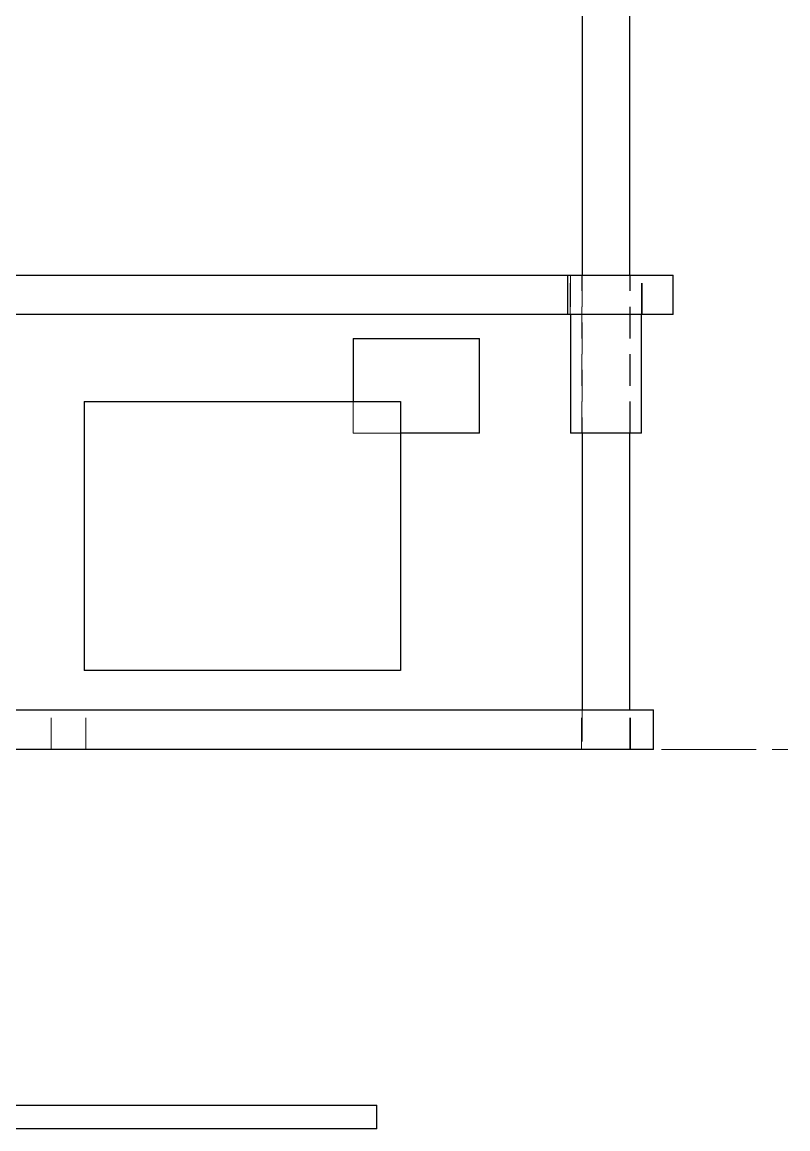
# Model space of a CAD drawing. Header units: millimetres. Extents: x 7 to 631, y -50 to 413.
# Drawn here: x 177.6 to 226, y 86 to 156 of the extents above; entities that cross this region are included whole.
import ezdxf

# ---------------------------------------------------------------- set-up
doc = ezdxf.new("R2010")
doc.units = ezdxf.units.MM
doc.linetypes.add('CENTER_STD', pattern=[9, 6, -1, 1, -1])
doc.linetypes.add('DASHED_STD', pattern=[3, 2, -1])
for name, color, linetype, lineweight in [('CENTER', 7, 'CENTER_STD', 13), ('HIDDEN', 7, 'DASHED_STD', 13), ('VISIBLE', 7, 'Continuous', 30)]:
    doc.layers.add(name, color=color, linetype=linetype, lineweight=lineweight)

msp = doc.modelspace()

# ---------------------------------------------------------------- linework, layer by layer
at = {"layer": 'CENTER'}
msp.add_line((74, 110), (226, 110), dxfattribs=at)
at = {"layer": 'HIDDEN'}
for points in [[(212.089085, 140), (165.612495, 140)], [(218.75, 140), (218.69886, 140), (218.54668, 140), (218.29711, 140), (217.95617, 140), (217.53205, 140), (217.03497, 140), (216.47688, 140), (215.87122, 140), (215.23256, 140), (214.576275, 140), (213.91815, 140), (213.27403, 140), (212.65941, 140), (212.089085, 140)], [(212.089085, 140), (212.089085, 137.5)], [(212.225, 140), (212.28204, 140), (212.450295, 140), (212.721335, 140), (213.08156, 140), (213.512915, 140), (213.993765, 140), (214.5, 140), (215.006235, 140), (215.487085, 140), (215.91844, 140), (216.278665, 140), (216.549705, 140), (216.71796, 140), (216.775, 140)], [(216.775, 140), (216.71796, 140), (216.549705, 140), (216.278665, 140), (215.91844, 140), (215.487085, 140), (215.006235, 140), (214.5, 140), (213.993765, 140), (213.512915, 140), (213.08156, 140), (212.721335, 140), (212.450295, 140), (212.28204, 140), (212.225, 140)], [(212.225, 137.5), (212.225, 140)], [(212.25, 140), (212.30641, 140), (212.47282, 140), (212.74088, 140), (213.09715, 140), (213.52376, 140), (213.99933, 140), (214.5, 140), (215.00067, 140), (215.47624, 140), (215.90285, 140), (216.25912, 140), (216.52718, 140), (216.69359, 140), (216.75, 140)], [(216.75, 140), (216.69359, 140), (216.52718, 140), (216.25912, 140), (215.90285, 140), (215.47624, 140), (215.00067, 140), (214.5, 140), (213.99933, 140), (213.52376, 140), (213.09715, 140), (212.74088, 140), (212.47282, 140), (212.30641, 140), (212.25, 140)], [(212.25, 140), (212.25, 137.5)], [(212.975, 130), (212.975, 140)], [(212.975, 140), (213.013235, 140), (213.12602, 140), (213.307705, 140), (213.54918, 140), (213.838325, 140), (214.160655, 140), (214.5, 140), (214.839345, 140), (215.161675, 140), (215.45082, 140), (215.692295, 140), (215.87398, 140), (215.986765, 140), (216.025, 140)], [(216.025, 140), (215.986765, 140), (215.87398, 140), (215.692295, 140), (215.45082, 140), (215.161675, 140), (214.839345, 140), (214.5, 140), (214.160655, 140), (213.838325, 140), (213.54918, 140), (213.307705, 140), (213.12602, 140), (213.013235, 140), (212.975, 140)], [(213, 140), (213, 130)], [(216, 130), (216, 140)], [(216.025, 130), (216.025, 140)], [(216.75, 137.5), (216.75, 140)], [(216.775, 137.5), (216.775, 140)], [(165.612495, 137.5), (212.089085, 137.5)], [(212.089085, 137.5), (212.65941, 137.5), (213.27403, 137.5), (213.91815, 137.5), (214.576275, 137.5), (215.23256, 137.5), (215.87122, 137.5), (216.47688, 137.5), (217.03497, 137.5), (217.53205, 137.5), (217.95617, 137.5), (218.29711, 137.5), (218.54668, 137.5), (218.69886, 137.5), (218.75, 137.5)], [(212.225, 137.5), (212.28204, 137.5), (212.450295, 137.5), (212.721335, 137.5), (213.08156, 137.5), (213.512915, 137.5), (213.993765, 137.5), (214.5, 137.5), (215.006235, 137.5), (215.487085, 137.5), (215.91844, 137.5), (216.278665, 137.5), (216.549705, 137.5), (216.71796, 137.5), (216.775, 137.5)], [(216.775, 137.5), (216.71796, 137.5), (216.549705, 137.5), (216.278665, 137.5), (215.91844, 137.5), (215.487085, 137.5), (215.006235, 137.5), (214.5, 137.5), (213.993765, 137.5), (213.512915, 137.5), (213.08156, 137.5), (212.721335, 137.5), (212.450295, 137.5), (212.28204, 137.5), (212.225, 137.5)], [(206.5, 136), (206.39971, 136), (206.103875, 136), (205.627325, 136), (204.99396, 136), (204.235535, 136), (203.390085, 136), (202.5, 136), (201.609915, 136), (200.764465, 136), (200.00604, 136), (199.372675, 136), (198.896125, 136), (198.60029, 136), (198.5, 136)], [(201.5, 132), (181.5, 132)], [(181.5, 132), (181.5, 115)], [(198.5, 132), (198.5, 130)], [(201.5, 132), (201.5, 115)], [(198.5, 130), (198.60029, 130), (198.896125, 130), (199.372675, 130), (200.00604, 130), (200.764465, 130), (201.609915, 130), (202.5, 130), (203.390085, 130), (204.235535, 130), (204.99396, 130), (205.627325, 130), (206.103875, 130), (206.39971, 130), (206.5, 130)], [(201.5, 130), (201.14032, 130), (200.792685, 130), (200.460175, 130), (200.145735, 130), (199.852145, 130), (199.58201, 130), (199.33772, 130), (199.121445, 130), (198.935095, 130), (198.780325, 130), (198.6585, 130), (198.570705, 130), (198.517715, 130), (198.5, 130)], [(212.25, 130), (212.30641, 130), (212.47282, 130), (212.74088, 130), (213.09715, 130), (213.52376, 130), (213.99933, 130), (214.5, 130), (215.00067, 130), (215.47624, 130), (215.90285, 130), (216.25912, 130), (216.52718, 130), (216.69359, 130), (216.75, 130)], [(212.975, 130), (213.013235, 130), (213.12602, 130), (213.307705, 130), (213.54918, 130), (213.838325, 130), (214.160655, 130), (214.5, 130), (214.839345, 130), (215.161675, 130), (215.45082, 130), (215.692295, 130), (215.87398, 130), (215.986765, 130), (216.025, 130)], [(216.025, 130), (215.986765, 130), (215.87398, 130), (215.692295, 130), (215.45082, 130), (215.161675, 130), (214.839345, 130), (214.5, 130), (214.160655, 130), (213.838325, 130), (213.54918, 130), (213.307705, 130), (213.12602, 130), (213.013235, 130), (212.975, 130)], [(181.5, 115), (201.5, 115)], [(217.5, 112.5), (215.807635, 112.5), (210.8154, 112.5), (202.773625, 112.5), (192.08556, 112.5), (179.28715, 112.5), (165.020165, 112.5), (150, 112.5), (134.979835, 112.5), (120.71285, 112.5), (107.91444, 112.5), (97.226375, 112.5), (89.1846, 112.5), (84.192365, 112.5), (82.5, 112.5)], [(179.4, 110), (179.4, 112.5)], [(179.4, 112.5), (179.42758, 112.5), (179.508935, 112.5), (179.639985, 112.5), (179.81416, 112.5), (180.02273, 112.5), (180.255225, 112.5), (180.5, 112.5), (180.744775, 112.5), (180.97727, 112.5), (181.18584, 112.5), (181.360015, 112.5), (181.491065, 112.5), (181.57242, 112.5), (181.6, 112.5)], [(181.6, 112.5), (181.57242, 112.5), (181.491065, 112.5), (181.360015, 112.5), (181.18584, 112.5), (180.97727, 112.5), (180.744775, 112.5), (180.5, 112.5), (180.255225, 112.5), (180.02273, 112.5), (179.81416, 112.5), (179.639985, 112.5), (179.508935, 112.5), (179.42758, 112.5), (179.4, 112.5)], [(179.4, 110), (179.4, 112.5)], [(179.4, 112.5), (179.42758, 112.5), (179.508935, 112.5), (179.639985, 112.5), (179.81416, 112.5), (180.02273, 112.5), (180.255225, 112.5), (180.5, 112.5), (180.744775, 112.5), (180.97727, 112.5), (181.18584, 112.5), (181.360015, 112.5), (181.491065, 112.5), (181.57242, 112.5), (181.6, 112.5)], [(181.6, 112.5), (181.57242, 112.5), (181.491065, 112.5), (181.360015, 112.5), (181.18584, 112.5), (180.97727, 112.5), (180.744775, 112.5), (180.5, 112.5), (180.255225, 112.5), (180.02273, 112.5), (179.81416, 112.5), (179.639985, 112.5), (179.508935, 112.5), (179.42758, 112.5), (179.4, 112.5)], [(181.6, 110), (181.6, 112.5)], [(181.6, 110), (181.6, 112.5)], [(212.95, 110), (212.95, 112.5)], [(212.95, 112.5), (212.98886, 112.5), (213.1035, 112.5), (213.28816, 112.5), (213.53359, 112.5), (213.82748, 112.5), (214.155095, 112.5), (214.5, 112.5), (214.844905, 112.5), (215.17252, 112.5), (215.46641, 112.5), (215.71184, 112.5), (215.8965, 112.5), (216.01114, 112.5), (216.05, 112.5)], [(216.05, 112.5), (216.01114, 112.5), (215.8965, 112.5), (215.71184, 112.5), (215.46641, 112.5), (215.17252, 112.5), (214.844905, 112.5), (214.5, 112.5), (214.155095, 112.5), (213.82748, 112.5), (213.53359, 112.5), (213.28816, 112.5), (213.1035, 112.5), (212.98886, 112.5), (212.95, 112.5)], [(213, 112.5), (213, 110)], [(216, 110), (216, 112.5)], [(216.05, 110), (216.05, 112.5)], [(82.5, 110), (84.192365, 110), (89.1846, 110), (97.226375, 110), (107.91444, 110), (120.71285, 110), (134.979835, 110), (150, 110), (165.020165, 110), (179.28715, 110), (192.08556, 110), (202.773625, 110), (210.8154, 110), (215.807635, 110), (217.5, 110)], [(179.4, 110), (179.42758, 110), (179.508935, 110), (179.639985, 110), (179.81416, 110), (180.02273, 110), (180.255225, 110), (180.5, 110), (180.744775, 110), (180.97727, 110), (181.18584, 110), (181.360015, 110), (181.491065, 110), (181.57242, 110), (181.6, 110)], [(181.6, 110), (181.57242, 110), (181.491065, 110), (181.360015, 110), (181.18584, 110), (180.97727, 110), (180.744775, 110), (180.5, 110), (180.255225, 110), (180.02273, 110), (179.81416, 110), (179.639985, 110), (179.508935, 110), (179.42758, 110), (179.4, 110)], [(179.4, 110), (179.42758, 110), (179.508935, 110), (179.639985, 110), (179.81416, 110), (180.02273, 110), (180.255225, 110), (180.5, 110), (180.744775, 110), (180.97727, 110), (181.18584, 110), (181.360015, 110), (181.491065, 110), (181.57242, 110), (181.6, 110)], [(181.6, 110), (181.57242, 110), (181.491065, 110), (181.360015, 110), (181.18584, 110), (180.97727, 110), (180.744775, 110), (180.5, 110), (180.255225, 110), (180.02273, 110), (179.81416, 110), (179.639985, 110), (179.508935, 110), (179.42758, 110), (179.4, 110)], [(212.95, 110), (212.98886, 110), (213.1035, 110), (213.28816, 110), (213.53359, 110), (213.82748, 110), (214.155095, 110), (214.5, 110), (214.844905, 110), (215.17252, 110), (215.46641, 110), (215.71184, 110), (215.8965, 110), (216.01114, 110), (216.05, 110)], [(216.05, 110), (216.01114, 110), (215.8965, 110), (215.71184, 110), (215.46641, 110), (215.17252, 110), (214.844905, 110), (214.5, 110), (214.155095, 110), (213.82748, 110), (213.53359, 110), (213.28816, 110), (213.1035, 110), (212.98886, 110), (212.95, 110)], [(213, 110), (213.03761, 110), (213.148545, 110), (213.327255, 110), (213.564765, 110), (213.849175, 110), (214.16622, 110), (214.5, 110), (214.83378, 110), (215.150825, 110), (215.435235, 110), (215.672745, 110), (215.851455, 110), (215.96239, 110), (216, 110)], [(216, 110), (215.96239, 110), (215.851455, 110), (215.672745, 110), (215.435235, 110), (215.150825, 110), (214.83378, 110), (214.5, 110), (214.16622, 110), (213.849175, 110), (213.564765, 110), (213.327255, 110), (213.148545, 110), (213.03761, 110), (213, 110)], [(200, 87.5), (198.746395, 87.5), (195.048445, 87.5), (189.091575, 87.5), (181.17449, 87.5), (171.694185, 87.5), (161.126045, 87.5), (150, 87.5), (138.873955, 87.5), (128.305815, 87.5), (118.82551, 87.5), (110.908425, 87.5), (104.951555, 87.5), (101.253605, 87.5), (100, 87.5)], [(100, 86), (101.253605, 86), (104.951555, 86), (110.908425, 86), (118.82551, 86), (128.305815, 86), (138.873955, 86), (150, 86), (161.126045, 86), (171.694185, 86), (181.17449, 86), (189.091575, 86), (195.048445, 86), (198.746395, 86), (200, 86)]]:
    msp.add_lwpolyline(points, dxfattribs=at)
at = {"layer": 'VISIBLE'}
for points in [[(213, 212.5), (213, 140)], [(216, 140), (216, 212.5)], [(165.612495, 140), (212.089085, 140)], [(212.089085, 140), (212.65941, 140), (213.27403, 140), (213.91815, 140), (214.576275, 140), (215.23256, 140), (215.87122, 140), (216.47688, 140), (217.03497, 140), (217.53205, 140), (217.95617, 140), (218.29711, 140), (218.54668, 140), (218.69886, 140), (218.75, 140)], [(212.089085, 137.5), (212.089085, 140)], [(218.75, 137.5), (218.75, 140)], [(212.089085, 137.5), (165.612495, 137.5)], [(218.75, 137.5), (218.69886, 137.5), (218.54668, 137.5), (218.29711, 137.5), (217.95617, 137.5), (217.53205, 137.5), (217.03497, 137.5), (216.47688, 137.5), (215.87122, 137.5), (215.23256, 137.5), (214.576275, 137.5), (213.91815, 137.5), (213.27403, 137.5), (212.65941, 137.5), (212.089085, 137.5)], [(212.25, 137.5), (212.25, 130)], [(216.75, 130), (216.75, 137.5)], [(198.5, 136), (198.60029, 136), (198.896125, 136), (199.372675, 136), (200.00604, 136), (200.764465, 136), (201.609915, 136), (202.5, 136), (203.390085, 136), (204.235535, 136), (204.99396, 136), (205.627325, 136), (206.103875, 136), (206.39971, 136), (206.5, 136)], [(198.5, 136), (198.5, 132)], [(206.5, 130), (206.5, 136)], [(181.5, 132), (201.5, 132)], [(181.5, 132), (181.5, 115)], [(201.5, 132), (201.5, 115)], [(206.5, 130), (206.46612, 130), (206.36505, 130), (206.1985, 130), (205.9693, 130), (205.681325, 130), (205.33946, 130), (204.94949, 130), (204.518025, 130), (204.05237, 130), (203.56042, 130), (203.050505, 130), (202.531265, 130), (202.011495, 130), (201.5, 130)], [(216.75, 130), (216.69359, 130), (216.52718, 130), (216.25912, 130), (215.90285, 130), (215.47624, 130), (215.00067, 130), (214.5, 130), (213.99933, 130), (213.52376, 130), (213.09715, 130), (212.74088, 130), (212.47282, 130), (212.30641, 130), (212.25, 130)], [(213, 130), (213, 112.5)], [(216, 112.5), (216, 130)], [(201.5, 115), (181.5, 115)], [(82.5, 112.5), (84.192365, 112.5), (89.1846, 112.5), (97.226375, 112.5), (107.91444, 112.5), (120.71285, 112.5), (134.979835, 112.5), (150, 112.5), (165.020165, 112.5), (179.28715, 112.5), (192.08556, 112.5), (202.773625, 112.5), (210.8154, 112.5), (215.807635, 112.5), (217.5, 112.5)], [(217.5, 110), (217.5, 112.5)], [(217.5, 110), (215.807635, 110), (210.8154, 110), (202.773625, 110), (192.08556, 110), (179.28715, 110), (165.020165, 110), (150, 110), (134.979835, 110), (120.71285, 110), (107.91444, 110), (97.226375, 110), (89.1846, 110), (84.192365, 110), (82.5, 110)], [(100, 87.5), (101.253605, 87.5), (104.951555, 87.5), (110.908425, 87.5), (118.82551, 87.5), (128.305815, 87.5), (138.873955, 87.5), (150, 87.5), (161.126045, 87.5), (171.694185, 87.5), (181.17449, 87.5), (189.091575, 87.5), (195.048445, 87.5), (198.746395, 87.5), (200, 87.5)], [(200, 86), (200, 87.5)], [(200, 86), (198.746395, 86), (195.048445, 86), (189.091575, 86), (181.17449, 86), (171.694185, 86), (161.126045, 86), (150, 86), (138.873955, 86), (128.305815, 86), (118.82551, 86), (110.908425, 86), (104.951555, 86), (101.253605, 86), (100, 86)]]:
    msp.add_lwpolyline(points, dxfattribs=at)

doc.saveas('drawing.dxf')
